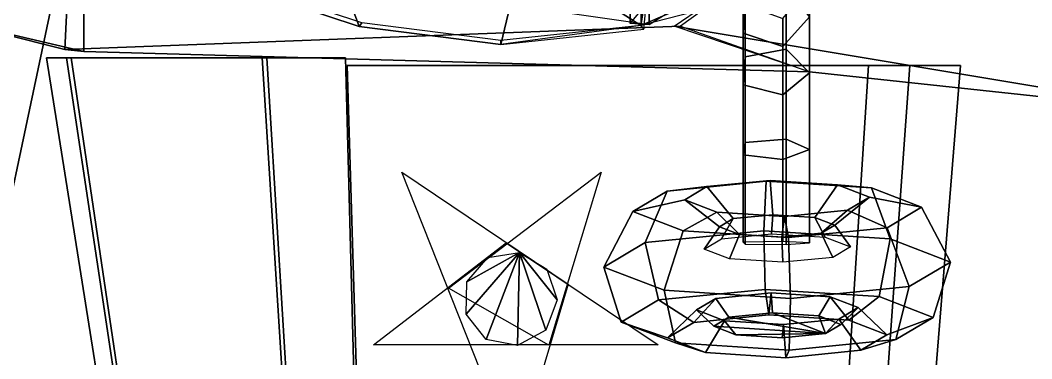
# Model space of a CAD drawing. Header units: metres. Extents: x -57 to 23, y -54 to 49.
# Drawn here: x -29.6 to 5.54, y -19.44 to -7.67 of the extents above; entities that cross this region are included whole.
import ezdxf

# ---------------------------------------------------------------- set-up
doc = ezdxf.new("R2010")
doc.units = ezdxf.units.M

msp = doc.modelspace()

# ---------------------------------------------------------------- linework, layer by layer
at = {"layer": 'AileG', "color": 46}
for points in [[(-18.249279, -9.243014, 18.53915), (-18.249283, -9.243014, 22.424339), (-17.617071, -30.043026, 23.760532), (-17.617067, -30.043026, 20.297926)], [(-18.249283, -9.243014, 22.424339), (-0.130586, -9.243039, 25.136284), (-1.469101, -30.043026, 26.177507), (-17.617071, -30.043026, 23.760532)], [(1.299742, -9.243039, 20.810452), (-18.249279, -9.243014, 18.53915), (-17.617067, -30.043026, 20.297926), (-0.194346, -30.043026, 22.322184)], [(-0.130586, -9.243039, 25.136284), (3.063222, -9.243014, 22.986525), (1.377324, -30.043026, 24.261572), (-1.469101, -30.043026, 26.177507)], [(3.063222, -9.243014, 22.986525), (1.299742, -9.243039, 20.810452), (-0.194346, -30.043026, 22.322184), (1.377324, -30.043026, 24.261572)], [(-16.342848, -12.954524, 23.261635), (-10.564585, -16.842773, 24.118759), (-12.386141, -22.954521, 23.848557)], [(-9.41861, -12.954524, 24.288746), (-11.237225, -18.962772, 24.01898), (-14.719125, -16.982773, 23.502489)], [(-12.720987, -15.402774, 23.798887), (-7.440258, -18.954521, 24.582209), (-17.332022, -18.954521, 23.114902)], [(-12.255796, -15.743393, 23.867891), (-13.413416, -18.762774, 23.696175), (-14.110699, -17.886478, 23.592741)], [(-12.255796, -15.743393, 23.867891), (-14.110699, -17.886478, 23.592741), (-14.087673, -16.762089, 23.596157)], [(-12.255796, -15.743393, 23.867891), (-14.087673, -16.762089, 23.596157), (-13.355117, -15.915719, 23.704821)], [(-12.255796, -15.743393, 23.867891), (-12.322093, -18.980942, 23.858057), (-13.413416, -18.762774, 23.696175)], [(-12.255796, -15.743393, 23.867891), (-11.347369, -18.438906, 24.002644), (-12.322093, -18.980942, 23.858057)], [(-12.255796, -15.743393, 23.867891), (-11.304097, -16.325745, 24.009062), (-10.945332, -17.390287, 24.062279)], [(-12.255796, -15.743393, 23.867891), (-10.945332, -17.390287, 24.062279), (-11.347369, -18.438906, 24.002644)]]:
    msp.add_3dface(points, dxfattribs=at)
at = {"layer": 'Cabine', "color": 6}
for points in [[(-6.659276, -7.870651, 31.768341), (-28.056789, -8.680763, 31.97521), (-27.876785, -5.090556, 33.453873), (-2.669272, -4.987236, 33.223164)], [(-2.18927, -5.573342, 16.864883), (-27.396782, -5.225192, 19.550375), (-27.396782, -8.759784, 21.463217), (-2.18927, -9.459298, 18.967876)], [(-2.18927, -9.459298, 18.967876), (-27.396782, -8.759784, 21.463217), (-28.056789, -8.680763, 31.97521), (-6.659276, -7.870651, 31.768341)]]:
    msp.add_3dface(points, dxfattribs=at)
at = {"layer": 'Capot', "color": 40}
for points in [[(9.779195, -10.653105, 32.435493), (-6.879272, -7.870651, 31.628344), (-2.669272, -4.987236, 33.223164), (9.779195, -6.045181, 34.49379)], [(9.779194, -6.217982, 15.410458), (-2.189271, -5.573342, 16.864883), (-2.189272, -9.459298, 18.967876), (9.779195, -10.754525, 17.86554)], [(9.779195, -10.754525, 17.86554), (-2.189272, -9.459298, 18.967876), (-6.879272, -7.870651, 31.628344), (9.779195, -10.653105, 32.435493)]]:
    msp.add_3dface(points, dxfattribs=at)
at = {"layer": 'PiedRG', "color": 27}
for points in [[(-4.486263, -7.104672, 17.073822), (-4.486263, -8.118859, 13.863154), (-4.417952, -6.799856, 13.213133), (-4.417952, -5.662447, 16.786942)], [(-4.417952, -6.799856, 13.213133), (-4.417951, -8.93695, 10.168863), (-2.998331, -8.677186, 9.878721), (-2.99833, -6.450538, 13.040983)], [(-2.189271, -6.486663, 16.95089), (-2.189271, -7.553653, 13.584612), (-3.108864, -8.584734, 14.092743), (-3.108864, -7.614065, 17.175144)], [(-2.99833, -6.450538, 13.040983), (-2.998331, -8.677186, 9.878721), (-2.189272, -9.497496, 10.794955), (-2.189271, -7.553653, 13.584612)], [(-4.486263, -8.118859, 13.863154), (-4.486263, -9.917801, 11.264415), (-4.417951, -8.93695, 10.168863), (-4.417952, -6.799856, 13.213133)], [(-3.108864, -7.614065, 17.175144), (-3.108864, -8.584734, 14.092743), (-4.486263, -8.118859, 13.863154), (-4.486263, -7.104672, 17.073822)], [(-2.189271, -7.553653, 13.584612), (-2.189272, -9.497496, 10.794955), (-3.108864, -10.264238, 11.651363), (-3.108864, -8.584734, 14.092743)], [(-3.108864, -8.584734, 14.092743), (-3.108864, -10.264238, 11.651363), (-4.486263, -9.917801, 11.264415), (-4.486263, -8.118859, 13.863154)], [(-4.417951, -8.93695, 10.168863), (-4.417952, -11.91554, 8.540932), (-2.998331, -11.79954, 8.169175), (-2.998331, -8.677186, 9.878721)], [(-2.998331, -8.677186, 9.878721), (-2.998331, -11.79954, 8.169175), (-2.189271, -12.165863, 9.343145), (-2.189272, -9.497496, 10.794955)], [(-4.486263, -9.917801, 11.264415), (-4.486263, -12.353556, 9.944659), (-4.417952, -11.91554, 8.540932), (-4.417951, -8.93695, 10.168863)], [(-2.189272, -9.497496, 10.794955), (-2.189271, -12.165863, 9.343145), (-3.108864, -12.508265, 10.440456), (-3.108864, -10.264238, 11.651363)], [(-3.108864, -10.264238, 11.651363), (-3.108864, -12.508265, 10.440456), (-4.486263, -12.353556, 9.944659), (-4.486263, -9.917801, 11.264415)], [(-4.486263, -12.353556, 9.944659), (-4.486263, -15.383466, 9.625816), (-4.417952, -15.449473, 8.156824), (-4.417952, -11.91554, 8.540932)], [(-4.417952, -11.91554, 8.540932), (-4.417952, -15.449473, 8.156824), (-2.998331, -15.466966, 7.767782), (-2.998331, -11.79954, 8.169175)], [(-2.998331, -11.79954, 8.169175), (-2.998331, -15.466966, 7.767782), (-2.189272, -15.411739, 8.996343), (-2.189271, -12.165863, 9.343145)], [(-2.189271, -12.165863, 9.343145), (-2.189272, -15.411739, 8.996343), (-3.108864, -15.360144, 10.144671), (-3.108864, -12.508265, 10.440456)], [(-3.108864, -12.508265, 10.440456), (-3.108864, -15.360144, 10.144671), (-4.486263, -15.383466, 9.625816), (-4.486263, -12.353556, 9.944659)]]:
    msp.add_3dface(points, dxfattribs=at)
at = {"layer": 'Queue', "color": 41}
for points in [[(-27.396782, -5.225192, 19.550375), (-57.21714, -1.732053, 29.156342), (-57.21714, -1.741265, 30.127033), (-27.396782, -8.759784, 21.463217)], [(-27.396782, -8.759784, 21.463217), (-57.21714, -1.741265, 30.127033), (-55.617142, -1.741059, 35.587749), (-28.056789, -8.680763, 31.97521)], [(-28.056789, -8.680763, 31.97521), (-55.617142, -1.741059, 35.587749), (-55.617142, -1.731702, 36.87603), (-27.876785, -5.090551, 33.453873)]]:
    msp.add_3dface(points, dxfattribs=at)
at = {"layer": 'RoueG', "color": 26}
for points in [[(-3.690214, -13.268006, 13.645589), (-3.767372, -14.99038, 15.010874), (-7.887299, -15.398129, 12.960988), (-7.123487, -13.607797, 11.937352)], [(-3.551332, -13.236624, 11.79851), (-3.690214, -13.268006, 13.645589), (-7.123487, -13.607797, 11.937352), (-5.748627, -13.454088, 10.705238)], [(-3.458742, -14.43047, 10.808757), (-3.551332, -13.236624, 11.79851), (-5.748627, -13.454088, 10.705238), (-4.832052, -14.566388, 10.125463)], [(-0.030949, -13.501358, 12.47245), (0.623746, -15.270402, 13.603114), (-3.767372, -14.99038, 15.010874), (-3.690214, -13.268006, 13.645589)], [(-1.209401, -13.38597, 11.047702), (-0.030949, -13.501358, 12.47245), (-3.690214, -13.268006, 13.645589), (-3.551332, -13.236624, 11.79851)], [(-1.995035, -14.523813, 10.339502), (-1.209401, -13.38597, 11.047702), (-3.551332, -13.236624, 11.79851), (-3.458742, -14.43047, 10.808757)], [(-7.123487, -13.607797, 11.937352), (-7.887299, -15.398129, 12.960988), (-9.322646, -16.254787, 8.654247), (-8.319608, -14.321682, 8.348396)], [(-5.748627, -13.454088, 10.705238), (-7.123487, -13.607797, 11.937352), (-8.319608, -14.321682, 8.348396), (-6.514143, -13.910975, 8.408307)], [(-4.832052, -14.566388, 10.125463), (-5.748627, -13.454088, 10.705238), (-6.514143, -13.910975, 8.408307), (-5.3105, -14.851941, 8.68988)], [(-1.298352, -14.791732, 8.992577), (-0.094708, -13.814638, 8.892623), (-1.209401, -13.38597, 11.047702), (-1.995035, -14.523813, 10.339502)], [(-0.094708, -13.814638, 8.892623), (1.71076, -14.171157, 9.105141), (-0.030949, -13.501358, 12.47245), (-1.209401, -13.38597, 11.047702)], [(1.71076, -14.171157, 9.105141), (2.713799, -16.07416, 9.56234), (0.623746, -15.270402, 13.603114), (-0.030949, -13.501358, 12.47245)], [(-6.514143, -13.910975, 8.408307), (-8.319608, -14.321682, 8.348396), (-6.577899, -14.99148, 4.981092), (-5.399449, -14.339646, 6.253232)], [(-5.3105, -14.851941, 8.68988), (-6.514143, -13.910975, 8.408307), (-5.399449, -14.339646, 6.253232), (-4.613816, -15.119862, 7.342957)], [(-1.776803, -15.077285, 7.556999), (-0.860228, -14.271526, 6.595696), (-0.094708, -13.814638, 8.892623), (-1.298352, -14.791732, 8.992577)], [(-0.860228, -14.271526, 6.595696), (0.514634, -14.885044, 5.516191), (1.71076, -14.171157, 9.105141), (-0.094708, -13.814638, 8.892623)], [(-8.319608, -14.321682, 8.348396), (-9.322646, -16.254787, 8.654247), (-7.232596, -17.058548, 4.61348), (-6.577899, -14.99148, 4.981092)], [(-5.399449, -14.339646, 6.253232), (-6.577899, -14.99148, 4.981092), (-2.91864, -15.224833, 3.807954), (-3.057523, -14.488992, 5.502425)], [(-4.613816, -15.119862, 7.342957), (-5.399449, -14.339646, 6.253232), (-3.057523, -14.488992, 5.502425), (-3.150112, -15.213202, 6.873703)], [(-3.150112, -15.213202, 6.873703), (-3.057523, -14.488992, 5.502425), (-0.860228, -14.271526, 6.595696), (-1.776803, -15.077285, 7.556999)], [(-3.057523, -14.488992, 5.502425), (-2.91864, -15.224833, 3.807954), (0.514634, -14.885044, 5.516191), (-0.860228, -14.271526, 6.595696)], [(0.514634, -14.885044, 5.516191), (1.278445, -16.930822, 5.2556), (2.713799, -16.07416, 9.56234), (1.71076, -14.171157, 9.105141)], [(-5.240404, -15.265326, 10.621361), (-4.832052, -14.566388, 10.125463), (-5.3105, -14.851941, 8.68988), (-5.846746, -15.627211, 8.802031)], [(-3.499992, -15.093077, 11.487309), (-3.458742, -14.43047, 10.808757), (-4.832052, -14.566388, 10.125463), (-5.240404, -15.265326, 10.621361)], [(-1.645019, -15.21137, 10.892616), (-1.995035, -14.523813, 10.339502), (-3.458742, -14.43047, 10.808757), (-3.499992, -15.093077, 11.487309)], [(-0.762106, -15.550906, 9.185644), (-1.298352, -14.791732, 8.992577), (-1.995035, -14.523813, 10.339502), (-1.645019, -15.21137, 10.892616)], [(-3.767372, -14.99038, 15.010874), (-3.721078, -17.025846, 14.80214), (-7.429012, -17.392818, 12.957247), (-7.887299, -15.398129, 12.960988)], [(-6.577899, -14.99148, 4.981092), (-7.232596, -17.058548, 4.61348), (-2.841482, -17.338566, 3.205715), (-2.91864, -15.224833, 3.807954)], [(-5.846746, -15.627211, 8.802031), (-5.3105, -14.851941, 8.68988), (-4.613816, -15.119862, 7.342957), (-4.963834, -15.966749, 7.095062)], [(0.623746, -15.270402, 13.603114), (0.230929, -17.277864, 13.535156), (-3.721078, -17.025846, 14.80214), (-3.767372, -14.99038, 15.010874)], [(-3.108863, -16.085041, 6.50037), (-3.150112, -15.213202, 6.873703), (-1.776803, -15.077285, 7.556999), (-1.368451, -15.91279, 7.366317)], [(-2.91864, -15.224833, 3.807954), (-2.841482, -17.338566, 3.205715), (1.278445, -16.930822, 5.2556), (0.514634, -14.885044, 5.516191)], [(-1.368451, -15.91279, 7.366317), (-1.776803, -15.077285, 7.556999), (-1.298352, -14.791732, 8.992577), (-0.762106, -15.550906, 9.185644)], [(-7.887299, -15.398129, 12.960988), (-7.429012, -17.392818, 12.957247), (-8.720823, -18.163815, 9.081176), (-9.322646, -16.254787, 8.654247)], [(-4.963834, -15.966749, 7.095062), (-4.613816, -15.119862, 7.342957), (-3.150112, -15.213202, 6.873703), (-3.108863, -16.085041, 6.50037)], [(2.713799, -16.07416, 9.56234), (2.111977, -18.001245, 9.898459), (0.230929, -17.277864, 13.535156), (0.623746, -15.270402, 13.603114)], [(1.278445, -16.930822, 5.2556), (0.820158, -18.772243, 6.022394), (2.111977, -18.001245, 9.898459), (2.713799, -16.07416, 9.56234)], [(-9.322646, -16.254787, 8.654247), (-8.720823, -18.163815, 9.081176), (-6.839778, -18.887194, 5.444486), (-7.232596, -17.058548, 4.61348)], [(-3.721078, -17.025846, 14.80214), (-3.597625, -17.914352, 13.342578), (-6.206913, -18.17259, 12.044316), (-7.429012, -17.392818, 12.957247)], [(-7.232596, -17.058548, 4.61348), (-6.839778, -18.887194, 5.444486), (-2.887776, -19.139214, 4.177496), (-2.841482, -17.338566, 3.205715)], [(-3.597625, -17.914352, 13.342578), (-3.520468, -17.151009, 12.168054), (-5.443101, -17.34129, 11.211439), (-6.206913, -18.17259, 12.044316)], [(-3.520468, -17.151009, 12.168054), (-3.474174, -17.843834, 11.692253), (-4.984815, -17.99334, 10.940628), (-5.443101, -17.34129, 11.211439)], [(0.230929, -17.277864, 13.535156), (-0.816584, -18.0917, 12.450994), (-3.597625, -17.914352, 13.342578), (-3.721078, -17.025846, 14.80214)], [(-0.816584, -18.0917, 12.450994), (-1.471279, -17.281685, 11.511095), (-3.520468, -17.151009, 12.168054), (-3.597625, -17.914352, 13.342578)], [(-1.471279, -17.281685, 11.511095), (-1.864096, -17.946507, 11.176071), (-3.474174, -17.843834, 11.692253), (-3.520468, -17.151009, 12.168054)], [(-2.841482, -17.338566, 3.205715), (-2.887776, -19.139214, 4.177496), (0.820158, -18.772243, 6.022394), (1.278445, -16.930822, 5.2556)], [(-7.429012, -17.392818, 12.957247), (-6.206913, -18.17259, 12.044316), (-7.115966, -18.715147, 9.316712), (-8.720823, -18.163815, 9.081176)], [(-6.206913, -18.17259, 12.044316), (-5.443101, -17.34129, 11.211439), (-6.112931, -17.741064, 9.201626), (-7.115966, -18.715147, 9.316712)], [(-5.443101, -17.34129, 11.211439), (-4.984815, -17.99334, 10.940628), (-5.511107, -18.307451, 9.361487), (-6.112931, -17.741064, 9.201626)], [(-0.495921, -17.656771, 9.625403), (-1.097744, -18.24122, 9.694456), (-1.864096, -17.946507, 11.176071), (-1.471279, -17.281685, 11.511095)], [(0.507117, -18.600746, 9.891838), (-0.495921, -17.656771, 9.625403), (-1.471279, -17.281685, 11.511095), (-0.816584, -18.0917, 12.450994)], [(2.111977, -18.001245, 9.898459), (0.507117, -18.600746, 9.891838), (-0.816584, -18.0917, 12.450994), (0.230929, -17.277864, 13.535156)], [(-7.115966, -18.715147, 9.316712), (-6.112931, -17.741064, 9.201626), (-5.13757, -18.116154, 7.315935), (-5.792265, -19.224192, 6.757562)], [(-6.112931, -17.741064, 9.201626), (-5.511107, -18.307451, 9.361487), (-4.744755, -18.602161, 7.879873), (-5.13757, -18.116154, 7.315935)], [(-1.62404, -18.55533, 8.115319), (-4.984815, -17.99334, 10.940628), (-3.474174, -17.843834, 11.692253)], [(-1.62404, -18.55533, 8.115319), (-3.474174, -17.843834, 11.692253), (-1.864096, -17.946507, 11.176071)], [(-1.165753, -18.056547, 7.615592), (-1.62404, -18.55533, 8.115319), (-1.097744, -18.24122, 9.694456), (-0.495921, -17.656771, 9.625403)], [(-0.401941, -19.143301, 7.164236), (-1.165753, -18.056547, 7.615592), (-0.495921, -17.656771, 9.625403), (0.507117, -18.600746, 9.891838)], [(-8.720823, -18.163815, 9.081176), (-7.115966, -18.715147, 9.316712), (-5.792265, -19.224192, 6.757562), (-6.839778, -18.887194, 5.444486)], [(-5.792265, -19.224192, 6.757562), (-5.13757, -18.116154, 7.315935), (-3.088387, -18.246828, 6.658977), (-3.011229, -19.401537, 5.865977)], [(-1.62404, -18.55533, 8.115319), (-5.511107, -18.307451, 9.361487), (-4.984815, -17.99334, 10.940628)], [(-5.13757, -18.116154, 7.315935), (-4.744755, -18.602161, 7.879873), (-3.13468, -18.704836, 7.363693), (-3.088387, -18.246828, 6.658977)], [(-3.088387, -18.246828, 6.658977), (-3.13468, -18.704836, 7.363693), (-1.62404, -18.55533, 8.115319), (-1.165753, -18.056547, 7.615592)], [(-3.011229, -19.401537, 5.865977), (-3.088387, -18.246828, 6.658977), (-1.165753, -18.056547, 7.615592), (-0.401941, -19.143301, 7.164236)], [(-1.62404, -18.55533, 8.115319), (-1.864096, -17.946507, 11.176071), (-1.097744, -18.24122, 9.694456)], [(0.820158, -18.772243, 6.022394), (-0.401941, -19.143301, 7.164236), (0.507117, -18.600746, 9.891838), (2.111977, -18.001245, 9.898459)], [(-1.62404, -18.55533, 8.115319), (-4.744755, -18.602161, 7.879873), (-5.511107, -18.307451, 9.361487)], [(-1.62404, -18.55533, 8.115319), (-3.13468, -18.704836, 7.363693), (-4.744755, -18.602161, 7.879873)], [(-6.839778, -18.887194, 5.444486), (-5.792265, -19.224192, 6.757562), (-3.011229, -19.401537, 5.865977), (-2.887776, -19.139214, 4.177496)], [(-2.887776, -19.139214, 4.177496), (-3.011229, -19.401537, 5.865977), (-0.401941, -19.143301, 7.164236), (0.820158, -18.772243, 6.022394)]]:
    msp.add_3dface(points, dxfattribs=at)
at = {"layer": 'StabG', "color": 2}
for points in [[(-28.551184, -7.326331, 31.12096), (-31.004707, -18.897253, 31.667862), (-36.542656, -18.897253, 33.143536), (-35.278557, -4.940461, 33.585052)], [(-35.474117, -5.488038, 29.869354), (-36.6707, -18.897253, 30.976139), (-31.004707, -18.897253, 31.667862), (-28.551184, -7.326331, 31.12096)]]:
    msp.add_3dface(points, dxfattribs=at)
at = {"layer": 'TabBord', "color": 4}
for points in [[(-8.039832, 4.560559, 30.464079), (-8.039832, -7.856924, 30.464079), (-12.12335, -5.208054, 23.791952), (-12.12335, 1.856863, 23.791952)], [(-2.38731, -5.404182, 32.993153), (-8.039832, -7.856924, 31.801142), (-7.687797, -5.584163, 33.050217), (-5.767726, -3.084176, 34.451775)], [(-18.90975, -4.958387, 26.622026), (-17.828644, -7.887596, 30.40938), (-22.524216, -6.319831, 30.409382)], [(-12.901997, -8.509379, 30.409382), (-17.828644, -7.887596, 30.40938), (-18.90975, -4.958387, 26.622026), (-12.12335, -5.208054, 23.791952)], [(-12.901997, -8.509379, 30.409382), (-12.12335, -5.208054, 23.791952), (-8.039832, -7.856924, 30.464079)], [(-7.936487, -7.984001, 30.409382), (-7.687797, -5.393524, 30.200897), (-7.687797, -5.584163, 33.050217), (-8.039832, -7.856924, 31.801142)], [(-8.039832, -7.856924, 31.801142), (-2.38731, -5.404182, 32.993153), (-3.885794, -6.774726, 31.801138)], [(-22.524216, -6.319831, 30.409382), (-17.828644, -7.887596, 30.40938), (-17.732515, -7.762464, 31.801138), (-22.333405, -6.226317, 31.801142)], [(-8.416858, -7.78816, 31.357485), (-7.942254, -7.212459, 32.03513), (-7.942254, -6.459497, 39.253311), (-8.416858, -6.958071, 39.315052)], [(-17.828644, -7.887596, 30.40938), (-12.901997, -8.509379, 30.409382), (-12.905212, -8.371706, 31.801142), (-17.732515, -7.762464, 31.801138)], [(-12.901997, -8.509379, 30.409382), (-7.936487, -7.984001, 30.409382), (-8.039832, -7.856924, 31.801142), (-12.905212, -8.371706, 31.801142)]]:
    msp.add_3dface(points, dxfattribs=at)
at = {"layer": 'Verierre', "color": 3}
for points in [[(-2.162726, -3.412599, 37.512531), (-1.186201, -3.694204, 33.485111), (-7.751523, -7.82557, 31.313442), (-7.751523, -6.990468, 39.319061)], [(-7.751523, -6.990468, 39.319061), (-7.751523, -7.82557, 31.313442), (-23.231607, -5.602847, 32.164299), (-23.231607, -5.065533, 38.545712)], [(-7.751523, -6.990468, 39.319061), (-7.751523, -7.82557, 31.313442), (-8.416858, -7.788154, 31.357485), (-8.416858, -6.958065, 39.315052)]]:
    msp.add_3dface(points, dxfattribs=at)
at = {"layer": 'VolG', "color": 12}
for points in [[(-25.338556, -30.043329, 21.460136), (-28.688826, -8.973752, 19.763529), (-27.992912, -8.973752, 20.405907), (-24.830091, -30.043329, 21.929489)], [(-24.712751, -30.043329, 21.069014), (-27.832321, -8.973752, 19.22821), (-28.688826, -8.973752, 19.763529), (-25.338556, -30.043329, 21.460136)], [(-24.830091, -30.043329, 21.929489), (-27.992912, -8.973752, 20.405907), (-21.033791, -8.973752, 22.975428), (-19.745449, -30.043329, 23.806896)], [(-19.862783, -30.043329, 20.677881), (-21.194389, -8.973752, 18.69289), (-27.832321, -8.973752, 19.22821), (-24.712751, -30.043329, 21.069014)], [(-17.750704, -30.043329, 21.577477), (-18.303673, -8.973752, 19.924122), (-21.194389, -8.973752, 18.69289), (-19.862783, -30.043329, 20.677881)], [(-19.745449, -30.043329, 23.806896), (-21.033791, -8.973752, 22.975428), (-18.303673, -8.973752, 21.851263), (-17.750704, -30.043329, 22.985529)]]:
    msp.add_3dface(points, dxfattribs=at)

doc.saveas('drawing.dxf')
